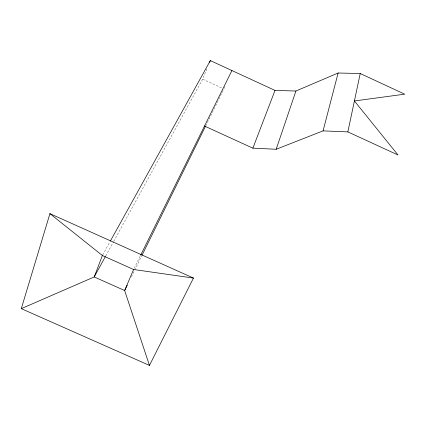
<?xml version="1.0" encoding="UTF-8"?>
<svg xmlns="http://www.w3.org/2000/svg" width="426" height="426" viewBox="0 0 426 426"><rect width="100%" height="100%" fill="white"/><g stroke="black" fill="none" stroke-linecap="round" stroke-linejoin="round"><path stroke-width="0.32" stroke-dasharray="2.13 1.6" d="M113.726 241.361L202.648 79.177L206.86 68.985M224.135 88.347L224.912 86.569M131.394 276.815L141.672 255.941M205.673 125.915L223.874 88.938M134.174 268.3L140.356 255.792M105.728 255.946L113.407 241.947M102.682 254.929L110.094 241.547M202.648 79.177L222.106 88.123"/><path stroke-width="0.64" d="M360.22 73.517L404.7 94.167L354.411 100.962L398.022 155.005L347.861 131.9L360.22 73.517L338.127 73.006L295.921 91.02L275.004 90.418L210.327 60.593L110.419 240.967M204.507 126.043L252.874 148.163L276.181 149.265L323.073 130.883L338.127 73.006M21.3 308.648L49.927 213.655L193.473 278.077L149.451 365.407L21.3 308.648L94.215 276.948L105.408 256.532M276.181 149.265L295.921 91.02M49.927 213.655L102.362 255.509L94.215 276.948L124.642 290.532L149.451 365.407M252.874 148.163L275.004 90.418M209.587 62.393L210.327 60.593M193.473 278.077L133.583 269.493L124.642 290.532L127.283 285.164M141.965 255.344L205.38 126.511M140.655 255.195L231.936 70.556M323.073 130.883L347.861 131.9M102.362 255.509L133.583 269.493"/></g></svg>
